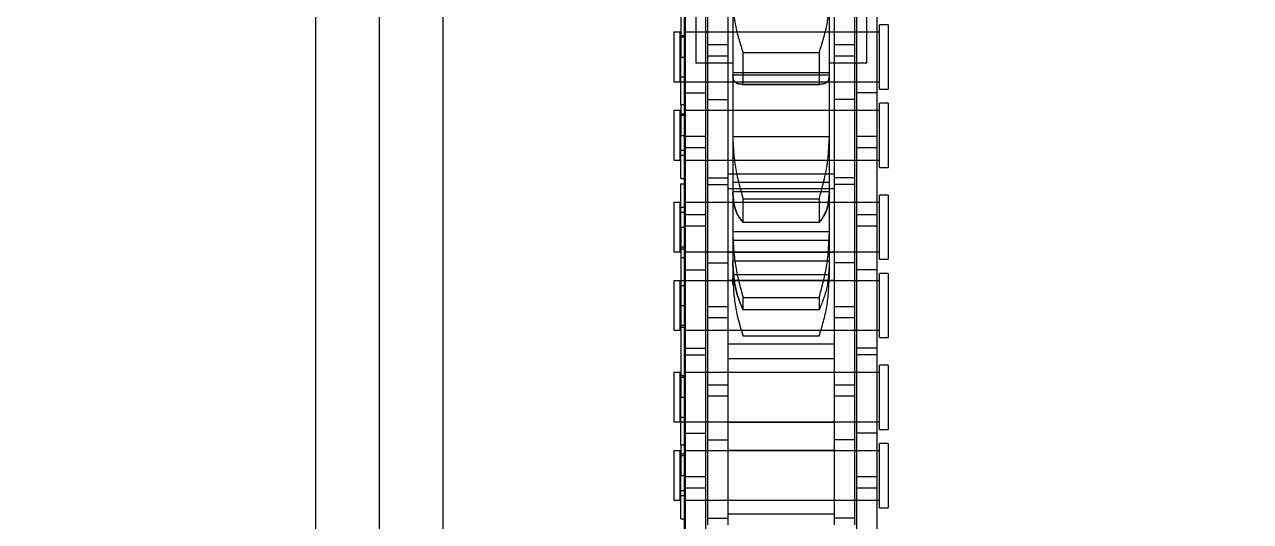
# Model space of a CAD drawing. Header units: metres. Extents: x 0 to 63075, y 0 to 44550.
# Drawn here: x 13873 to 13964.5, y 30574.9 to 30612 of the extents above; entities that cross this region are included whole.
import ezdxf

# ---------------------------------------------------------------- set-up
doc = ezdxf.new("R2010")
doc.units = ezdxf.units.M
doc.header["$LTSCALE"] = 75
doc.linetypes.add('HIDDEN2', pattern=[4.7625, 3.175, -1.5875])
for name, color, linetype in [('SDM', 7, 'Continuous'), ('SL1', 8, 'Continuous'), ('SL4', 4, 'Continuous'), ('ST1', 7, 'HIDDEN2')]:
    doc.layers.add(name, color=color, linetype=linetype)

# ---------------------------------------------------------------- blocks, each defined once
blk = doc.blocks.new('A$C52ce5e24')
at = {"layer": 'SL1'}
for radius, start, end in [(1221.5, 124.209852, 67.294357), (1158, 126.374154, 69.370009), (1150, 126.668292, 69.219881)]:
    blk.add_arc((6551.95, 10099.982), radius, start, end, dxfattribs=at)
blk = doc.blocks.new('A$Cb6dca9d5')
at = {"layer": 'SL4'}
for p, q in [((48.235, 4619.715), (48.235, 3669.713)), ((57.76, 3669.713), (57.76, 4459.475))]:
    blk.add_line(p, q, dxfattribs=at)
at = {"layer": 'ST1'}
for p, q in [((52.997, 4669.713), (52.997, 3669.713)), ((57.76, 3669.713), (57.76, 4459.475)), ((75.78, 3732.725), (75.78, 4161.159)), ((85.305, 4150.018), (85.305, 3732.725)), ((76.625, 3908.417), (76.625, 3869.329)), ((89.375, 3908.417), (89.375, 3869.329)), ((75.511, 3882.475), (75.511, 3869.775)), ((77.515, 3875.695), (77.515, 3866.6)), ((79.035, 3875.695), (79.035, 3866.6)), ((86.965, 3875.695), (86.965, 3866.6)), ((88.485, 3875.695), (88.485, 3866.6)), ((79.395, 3873.88), (79.395, 3868.398)), ((86.605, 3868.398), (86.605, 3873.88)), ((75.843, 3872.95), (75.843, 3863.855)), ((77.363, 3872.95), (77.363, 3863.855)), ((88.637, 3872.95), (88.637, 3863.855)), ((90.157, 3872.95), (90.157, 3863.855)), ((90.342, 3867.376), (90.342, 3872.173)), ((91, 3872.173), (90.342, 3872.173)), ((91, 3872.173), (91, 3867.376)), ((75, 3871.62), (75, 3867.93)), ((75.474, 3871.62), (75, 3871.62)), ((75.474, 3867.93), (75.474, 3871.62)), ((75.843, 3871.251), (75.474, 3871.251)), ((75.511, 3871.394), (75.843, 3871.394)), ((77.363, 3871.62), (75.843, 3871.62)), ((90.342, 3871.62), (75.843, 3871.62)), ((79.035, 3871.62), (77.515, 3871.62)), ((86.965, 3871.62), (79.035, 3871.62)), ((88.485, 3871.62), (86.965, 3871.62)), ((90.157, 3871.62), (88.637, 3871.62)), ((77.515, 3870.707), (79.035, 3870.707)), ((86.965, 3870.707), (88.485, 3870.707)), ((75.511, 3869.775), (75.843, 3869.775)), ((75.511, 3866.223), (75.511, 3869.775)), ((79.035, 3869.847), (77.515, 3869.847)), ((80.157, 3870.102), (85.843, 3870.102)), ((80.157, 3867.726), (80.157, 3870.102)), ((85.843, 3870.102), (85.843, 3867.726)), ((88.485, 3869.847), (86.965, 3869.847)), ((79.395, 3869.329), (76.625, 3869.329)), ((86.605, 3868.587), (79.395, 3868.587)), ((89.375, 3869.329), (86.605, 3869.329)), ((75, 3867.93), (75.474, 3867.93)), ((75.474, 3868.299), (75.843, 3868.299)), ((75.511, 3867.93), (77.363, 3867.93)), ((75.843, 3867.93), (90.342, 3867.93)), ((77.515, 3867.93), (79.035, 3867.93)), ((79.035, 3867.93), (86.965, 3867.93)), ((86.965, 3867.887), (79.035, 3867.887)), ((79.395, 3868.437), (86.605, 3868.437)), ((79.395, 3868.398), (79.395, 3863.853)), ((80.1, 3867.724), (85.9, 3867.724)), ((85.843, 3867.726), (80.157, 3867.726)), ((86.605, 3863.853), (86.605, 3868.398)), ((86.965, 3867.93), (88.485, 3867.93)), ((88.637, 3867.93), (90.157, 3867.93)), ((75.843, 3867.102), (77.363, 3867.102)), ((90.157, 3867.102), (88.637, 3867.102)), ((90.342, 3867.376), (91, 3867.376)), ((75, 3865.772), (75, 3862.082)), ((75.474, 3865.772), (75, 3865.772)), ((75.474, 3862.082), (75.474, 3865.772)), ((75.511, 3866.223), (75.511, 3863.927)), ((75.511, 3866.223), (75.843, 3866.223)), ((77.363, 3865.772), (75.843, 3865.772)), ((90.342, 3865.772), (75.843, 3865.772)), ((77.515, 3866.6), (79.035, 3866.6)), ((77.515, 3866.6), (77.515, 3860.25)), ((79.035, 3865.772), (77.515, 3865.772)), ((79.035, 3866.6), (79.035, 3860.25)), ((79.035, 3865.815), (86.965, 3865.815)), ((86.965, 3865.772), (79.035, 3865.772)), ((88.485, 3866.6), (86.965, 3866.6)), ((86.965, 3866.6), (86.965, 3860.25)), ((88.485, 3865.772), (86.965, 3865.772)), ((88.485, 3866.6), (88.485, 3860.25)), ((90.157, 3865.772), (88.637, 3865.772)), ((90.342, 3861.528), (90.342, 3866.325)), ((91, 3866.325), (90.342, 3866.325)), ((91, 3866.325), (91, 3861.528)), ((75.843, 3865.403), (75.474, 3865.403)), ((75.511, 3865.546), (75.843, 3865.546)), ((75.511, 3863.927), (75.843, 3863.927)), ((75.511, 3860.696), (75.511, 3863.927)), ((75.843, 3863.855), (75.843, 3862.995)), ((75.843, 3863.855), (77.363, 3863.855)), ((77.363, 3863.855), (77.363, 3862.995)), ((79.395, 3863.853), (86.605, 3863.853)), ((79.395, 3863.853), (79.395, 3863.738)), ((79.395, 3863.738), (79.395, 3859.669)), ((86.605, 3863.738), (86.605, 3863.853)), ((86.605, 3859.669), (86.605, 3863.738)), ((88.637, 3863.855), (88.637, 3862.995)), ((88.637, 3863.855), (90.157, 3863.855)), ((90.157, 3863.855), (90.157, 3862.995)), ((75.474, 3862.451), (75.843, 3862.451)), ((75.511, 3862.82), (75.843, 3862.82)), ((75.843, 3862.995), (75.843, 3853.9)), ((77.363, 3862.995), (75.843, 3862.995)), ((77.363, 3862.995), (77.363, 3853.9)), ((88.637, 3862.995), (88.637, 3853.9)), ((90.157, 3862.995), (88.637, 3862.995)), ((90.157, 3862.995), (90.157, 3853.9)), ((75, 3862.082), (75.474, 3862.082)), ((75.843, 3862.082), (77.363, 3862.082)), ((75.843, 3862.082), (90.342, 3862.082)), ((77.515, 3862.082), (79.035, 3862.082)), ((79.035, 3862.082), (86.965, 3862.082)), ((86.965, 3862.082), (88.485, 3862.082)), ((88.637, 3862.082), (90.157, 3862.082)), ((90.342, 3861.528), (91, 3861.528)), ((75.511, 3860.696), (75.843, 3860.696)), ((75.511, 3860.306), (75.843, 3860.306)), ((75.511, 3857.075), (75.511, 3860.306)), ((77.515, 3860.752), (79.035, 3860.752)), ((86.965, 3861.035), (79.035, 3861.035)), ((86.605, 3860.417), (79.395, 3860.417)), ((88.485, 3860.752), (86.965, 3860.752)), ((77.515, 3860.25), (79.035, 3860.25)), ((77.515, 3860.25), (77.515, 3851.155)), ((79.035, 3860.25), (79.035, 3851.155)), ((79.035, 3859.967), (86.965, 3859.967)), ((79.395, 3859.748), (86.605, 3859.748)), ((79.395, 3859.669), (79.395, 3856.756)), ((86.605, 3856.756), (86.605, 3859.669)), ((88.485, 3860.25), (86.965, 3860.25)), ((86.965, 3860.25), (86.965, 3851.155)), ((88.485, 3860.25), (88.485, 3851.155)), ((90.342, 3854.676), (90.342, 3859.473)), ((91, 3859.473), (90.342, 3859.473)), ((91, 3859.473), (91, 3854.676)), ((75, 3858.92), (75, 3855.23)), ((75.474, 3858.92), (75, 3858.92)), ((75.474, 3855.23), (75.474, 3858.92)), ((75.843, 3858.551), (75.474, 3858.551)), ((77.363, 3858.92), (75.843, 3858.92)), ((90.342, 3858.92), (75.843, 3858.92)), ((79.035, 3858.92), (77.515, 3858.92)), ((86.965, 3858.92), (79.035, 3858.92)), ((80.157, 3859.176), (85.843, 3859.176)), ((80.157, 3857.413), (80.157, 3859.176)), ((85.843, 3859.176), (85.843, 3857.413)), ((88.485, 3858.92), (86.965, 3858.92)), ((90.157, 3858.92), (88.637, 3858.92)), ((75.511, 3858.182), (75.843, 3858.182)), ((75.843, 3858.007), (77.363, 3858.007)), ((88.637, 3858.007), (90.157, 3858.007)), ((75.511, 3857.075), (75.843, 3857.075)), ((75.511, 3857.075), (75.511, 3844.375)), ((77.363, 3857.147), (75.843, 3857.147)), ((79.395, 3856.756), (86.605, 3856.756)), ((79.395, 3856.756), (79.395, 3856.627)), ((79.395, 3856.627), (79.395, 3854.462)), ((85.843, 3857.413), (80.157, 3857.413)), ((86.605, 3856.627), (86.605, 3856.756)), ((86.605, 3854.462), (86.605, 3856.627)), ((90.157, 3857.147), (88.637, 3857.147)), ((86.605, 3856.07), (79.395, 3856.07)), ((75, 3855.23), (75.474, 3855.23)), ((75.474, 3855.599), (75.843, 3855.599)), ((75.511, 3855.456), (75.843, 3855.456)), ((75.843, 3854.779), (75.511, 3854.779)), ((75.843, 3855.23), (77.363, 3855.23)), ((75.843, 3855.23), (90.342, 3855.23)), ((77.515, 3855.23), (79.035, 3855.23)), ((79.035, 3855.23), (86.965, 3855.23)), ((86.965, 3855.187), (79.035, 3855.187)), ((86.965, 3855.23), (88.485, 3855.23)), ((88.637, 3855.23), (90.157, 3855.23)), ((75.843, 3853.9), (77.363, 3853.9)), ((75.843, 3853.9), (75.843, 3847.55)), ((77.363, 3853.9), (77.363, 3847.55)), ((77.515, 3854.402), (79.035, 3854.402)), ((79.395, 3854.571), (86.605, 3854.571)), ((79.395, 3854.462), (79.395, 3853.532)), ((86.605, 3853.532), (86.605, 3854.462)), ((88.485, 3854.402), (86.965, 3854.402)), ((90.157, 3853.9), (88.637, 3853.9)), ((88.637, 3853.9), (88.637, 3847.55)), ((90.157, 3853.9), (90.157, 3847.55)), ((90.342, 3854.676), (91, 3854.676)), ((75, 3853.072), (75, 3849.382)), ((75.474, 3853.072), (75, 3853.072)), ((75.474, 3849.382), (75.474, 3853.072)), ((77.363, 3853.072), (75.511, 3853.072)), ((90.342, 3853.072), (75.843, 3853.072)), ((79.035, 3853.072), (77.515, 3853.072)), ((79.035, 3853.115), (86.965, 3853.115)), ((86.965, 3853.072), (79.035, 3853.072)), ((79.395, 3853.532), (86.605, 3853.532)), ((79.395, 3853.532), (79.395, 3853.406)), ((79.395, 3853.406), (79.395, 3853.265)), ((79.404, 3852.785), (79.395, 3853.265)), ((86.605, 3853.406), (86.605, 3853.532)), ((86.605, 3853.265), (86.605, 3853.406)), ((88.485, 3853.072), (86.965, 3853.072)), ((90.157, 3853.072), (88.637, 3853.072)), ((90.342, 3848.828), (90.342, 3853.625)), ((91, 3853.625), (90.342, 3853.625)), ((91, 3853.625), (91, 3848.828)), ((75.843, 3852.703), (75.474, 3852.703)), ((75.511, 3851.227), (75.843, 3851.227)), ((77.515, 3851.155), (77.515, 3850.295)), ((77.515, 3851.155), (79.035, 3851.155)), ((79.035, 3851.155), (79.035, 3850.295)), ((80.157, 3851.832), (85.843, 3851.832)), ((80.157, 3850.894), (80.157, 3851.832)), ((85.843, 3851.832), (85.843, 3850.894)), ((86.965, 3851.155), (86.965, 3850.295)), ((86.965, 3851.155), (88.485, 3851.155)), ((88.485, 3851.155), (88.485, 3850.295)), ((77.515, 3850.295), (77.515, 3841.2)), ((79.035, 3850.295), (77.515, 3850.295)), ((79.035, 3850.295), (79.035, 3841.2)), ((85.843, 3850.894), (80.157, 3850.894)), ((86.965, 3850.295), (86.965, 3841.2)), ((88.485, 3850.295), (86.965, 3850.295)), ((88.485, 3850.295), (88.485, 3841.2)), ((75, 3849.382), (75.474, 3849.382)), ((75.474, 3849.751), (75.843, 3849.751)), ((75.511, 3849.608), (75.843, 3849.608)), ((75.843, 3849.382), (77.363, 3849.382)), ((75.843, 3849.382), (90.342, 3849.382)), ((77.515, 3849.382), (79.035, 3849.382)), ((79.035, 3849.382), (86.965, 3849.382)), ((86.965, 3849.382), (88.485, 3849.382)), ((88.637, 3849.382), (90.157, 3849.382)), ((80.157, 3848.956), (85.843, 3848.956)), ((80.157, 3848.933), (80.157, 3848.956)), ((85.843, 3848.933), (80.157, 3848.933)), ((85.843, 3848.956), (85.843, 3848.933)), ((90.342, 3848.828), (91, 3848.828)), ((75.843, 3848.052), (77.363, 3848.052)), ((75.843, 3847.55), (77.363, 3847.55)), ((75.843, 3847.55), (75.843, 3838.455)), ((77.363, 3847.55), (77.363, 3838.455)), ((86.965, 3848.335), (79.035, 3848.335)), ((90.157, 3848.052), (88.637, 3848.052)), ((90.157, 3847.55), (88.637, 3847.55)), ((88.637, 3847.55), (88.637, 3838.455)), ((90.157, 3847.55), (90.157, 3838.455)), ((79.035, 3847.267), (86.965, 3847.267)), ((90.342, 3841.976), (90.342, 3846.773)), ((91, 3846.773), (90.342, 3846.773)), ((91, 3846.773), (91, 3841.976)), ((75, 3846.22), (75, 3842.53)), ((75.474, 3846.22), (75, 3846.22)), ((75.474, 3842.53), (75.474, 3846.22)), ((75.843, 3845.851), (75.474, 3845.851)), ((75.511, 3845.994), (75.843, 3845.994)), ((77.363, 3846.22), (75.843, 3846.22)), ((90.342, 3846.22), (75.843, 3846.22)), ((79.035, 3846.22), (77.515, 3846.22)), ((86.965, 3846.22), (79.035, 3846.22)), ((88.485, 3846.22), (86.965, 3846.22)), ((90.157, 3846.22), (88.637, 3846.22)), ((77.515, 3845.307), (79.035, 3845.307)), ((86.965, 3845.307), (88.485, 3845.307)), ((75.511, 3844.375), (75.843, 3844.375)), ((75.511, 3840.823), (75.511, 3844.375)), ((79.035, 3844.447), (77.515, 3844.447)), ((88.485, 3844.447), (86.965, 3844.447)), ((75.474, 3842.899), (75.843, 3842.899)), ((75, 3842.53), (75.474, 3842.53)), ((75.511, 3842.53), (77.363, 3842.53)), ((75.843, 3842.53), (90.342, 3842.53)), ((77.515, 3842.53), (79.035, 3842.53)), ((79.035, 3842.53), (86.965, 3842.53)), ((86.965, 3842.487), (79.035, 3842.487)), ((86.965, 3842.53), (88.485, 3842.53)), ((88.637, 3842.53), (90.157, 3842.53)), ((90.342, 3841.976), (91, 3841.976)), ((75.843, 3841.702), (77.363, 3841.702)), ((77.515, 3841.2), (79.035, 3841.2)), ((77.515, 3841.2), (77.515, 3834.85)), ((79.035, 3841.2), (79.035, 3834.85)), ((88.485, 3841.2), (86.965, 3841.2)), ((86.965, 3841.2), (86.965, 3834.85)), ((88.485, 3841.2), (88.485, 3834.85)), ((90.157, 3841.702), (88.637, 3841.702)), ((75, 3840.372), (75, 3836.682)), ((75.474, 3840.372), (75, 3840.372)), ((75.474, 3836.682), (75.474, 3840.372)), ((75.511, 3840.823), (75.511, 3838.527)), ((75.511, 3840.823), (75.843, 3840.823)), ((75.511, 3840.146), (75.843, 3840.146)), ((77.363, 3840.372), (75.843, 3840.372)), ((90.342, 3840.372), (75.843, 3840.372)), ((79.035, 3840.372), (77.515, 3840.372)), ((79.035, 3840.415), (86.965, 3840.415)), ((86.965, 3840.372), (79.035, 3840.372)), ((88.485, 3840.372), (86.965, 3840.372)), ((90.157, 3840.372), (88.637, 3840.372)), ((90.342, 3836.128), (90.342, 3840.925)), ((91, 3840.925), (90.342, 3840.925)), ((91, 3840.925), (91, 3836.128)), ((75.843, 3840.003), (75.474, 3840.003)), ((75.511, 3838.527), (75.843, 3838.527)), ((75.511, 3835.296), (75.511, 3838.527)), ((75.843, 3838.455), (75.843, 3837.595)), ((75.843, 3838.455), (77.363, 3838.455)), ((77.363, 3838.455), (77.363, 3837.595)), ((88.637, 3838.455), (88.637, 3837.595)), ((88.637, 3838.455), (90.157, 3838.455)), ((90.157, 3838.455), (90.157, 3837.595)), ((75.511, 3837.42), (75.843, 3837.42)), ((75.843, 3837.595), (75.843, 3828.5)), ((77.363, 3837.595), (75.843, 3837.595)), ((77.363, 3837.595), (77.363, 3828.5)), ((88.637, 3837.595), (88.637, 3828.5)), ((90.157, 3837.595), (88.637, 3837.595)), ((90.157, 3837.595), (90.157, 3828.5)), ((75, 3836.682), (75.474, 3836.682)), ((75.474, 3837.051), (75.843, 3837.051)), ((75.843, 3836.682), (77.363, 3836.682)), ((75.843, 3836.682), (90.342, 3836.682)), ((77.515, 3836.682), (79.035, 3836.682)), ((79.035, 3836.682), (86.965, 3836.682)), ((86.965, 3836.682), (88.485, 3836.682)), ((88.637, 3836.682), (90.157, 3836.682)), ((86.965, 3835.635), (79.035, 3835.635)), ((90.342, 3836.128), (91, 3836.128)), ((75.511, 3835.296), (75.843, 3835.296)), ((77.515, 3835.352), (79.035, 3835.352)), ((88.485, 3835.352), (86.965, 3835.352))]:
    blk.add_line(p, q, dxfattribs=at)
for points, knots in [([(79.395, 3873.88), (79.43, 3873.316), (79.504, 3872.152), (79.935, 3870.799), (80.157, 3870.102)], [0, 0, 0, 0, 0.484737, 1, 1, 1, 1]), ([(85.843, 3870.102), (86.065, 3870.799), (86.496, 3872.152), (86.57, 3873.316), (86.605, 3873.88)], [0, 0, 0, 0, 0.515263, 1, 1, 1, 1]), ([(80.157, 3867.726), (79.935, 3867.745), (79.504, 3867.781), (79.43, 3868.197), (79.395, 3868.398)], [0, 0, 0, 0, 0.51526, 1, 1, 1, 1]), ([(86.605, 3868.398), (86.57, 3868.197), (86.496, 3867.781), (86.065, 3867.745), (85.843, 3867.726)], [0, 0, 0, 0, 0.484735, 1, 1, 1, 1]), ([(79.395, 3863.738), (79.43, 3863.017), (79.504, 3861.528), (79.935, 3859.976), (80.157, 3859.176)], [0, 0, 0, 0, 0.484736, 1, 1, 1, 1]), ([(85.843, 3859.176), (86.065, 3859.976), (86.496, 3861.528), (86.57, 3863.017), (86.605, 3863.738)], [0, 0, 0, 0, 0.515264, 1, 1, 1, 1]), ([(80.157, 3857.413), (79.935, 3857.709), (79.504, 3858.284), (79.43, 3859.217), (79.395, 3859.669)], [0, 0, 0, 0, 0.515263, 1, 1, 1, 1]), ([(79.395, 3859.669), (79.43, 3859.217), (79.504, 3858.284), (79.935, 3857.709), (80.157, 3857.413)], [0, 0, 0, 0, 0.484737, 1, 1, 1, 1]), ([(86.605, 3859.669), (86.57, 3859.217), (86.496, 3858.284), (86.065, 3857.709), (85.843, 3857.413)], [0, 0, 0, 0, 0.484737, 1, 1, 1, 1]), ([(85.843, 3857.413), (86.065, 3857.709), (86.496, 3858.284), (86.57, 3859.217), (86.605, 3859.669)], [0, 0, 0, 0, 0.515263, 1, 1, 1, 1]), ([(79.395, 3856.627), (79.43, 3855.836), (79.504, 3854.203), (79.935, 3852.639), (80.157, 3851.832)], [0, 0, 0, 0, 0.484722, 1, 1, 1, 1]), ([(85.843, 3851.832), (86.065, 3852.639), (86.496, 3854.203), (86.57, 3855.836), (86.605, 3856.627)], [0, 0, 0, 0, 0.515256, 1, 1, 1, 1]), ([(80.157, 3850.894), (79.935, 3851.432), (79.504, 3852.477), (79.43, 3853.814), (79.395, 3854.462)], [0, 0, 0, 0, 0.515264, 1, 1, 1, 1]), ([(79.395, 3854.462), (79.43, 3853.814), (79.504, 3852.477), (79.935, 3851.432), (80.157, 3850.894)], [0, 0, 0, 0, 0.484736, 1, 1, 1, 1]), ([(86.605, 3854.462), (86.57, 3853.814), (86.496, 3852.477), (86.065, 3851.432), (85.843, 3850.894)], [0, 0, 0, 0, 0.484736, 1, 1, 1, 1]), ([(79.395, 3853.406), (79.43, 3852.64), (79.504, 3851.06), (79.935, 3849.671), (80.157, 3848.956)], [0, 0, 0, 0, 0.484725, 1, 1, 1, 1]), ([(85.843, 3848.956), (86.065, 3849.671), (86.496, 3851.06), (86.57, 3852.64), (86.605, 3853.406)], [0, 0, 0, 0, 0.515254, 1, 1, 1, 1])]:
    blk.add_open_spline(points, degree=3, knots=knots, dxfattribs=at)

msp = doc.modelspace()

# ---------------------------------------------------------------- block references
at = {"layer": 'SDM'}
for name, p in [('A$C52ce5e24', (8259.513, 21551.5)), ('A$Cb6dca9d5', (13846.469, 26739.769))]:
    msp.add_blockref(name, p, dxfattribs=at)

doc.saveas('drawing.dxf')
